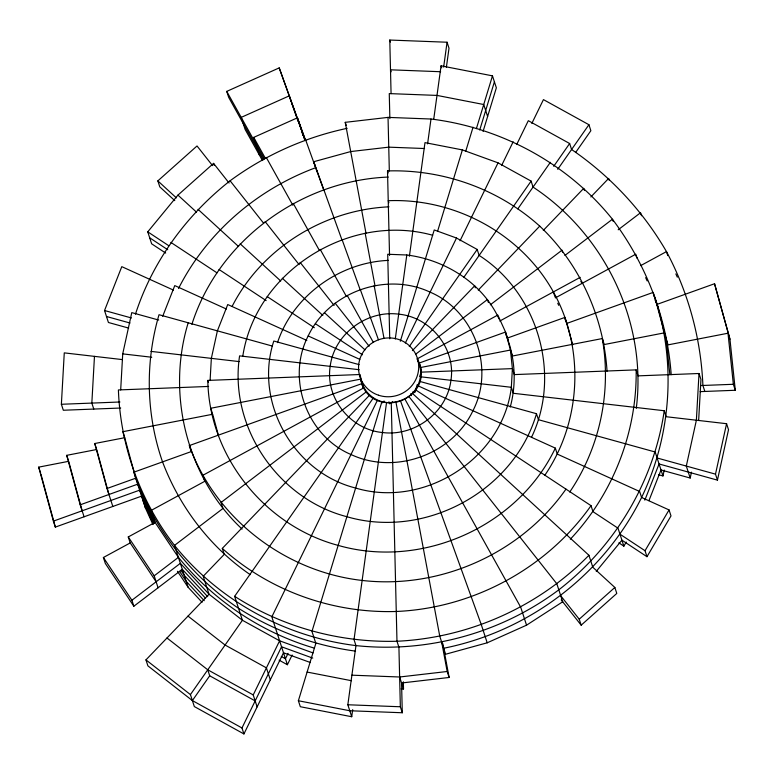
<?xml version="1.0" encoding="UTF-8"?>
<svg xmlns="http://www.w3.org/2000/svg" width="774" height="774" viewBox="0 0 774 774"><rect width="100%" height="100%" fill="white"/><g stroke="black" fill="none" stroke-linecap="round" stroke-linejoin="round"><path stroke-width="1.16" d="M120.715 408.024L63.323 410.249L61.378 404.27L64.271 352.876L122.34 359.591M94.467 356.369L91.835 403.09L93.78 409.069M120.686 389.912L122.718 353.882L131.773 312.609L158.718 320.068M272.39 346.075L159.018 314.708C144.98 362.754 146.083 414.583 162.54 461.885C179.713 507.193 210.122 547.218 250.196 574.637M210.093 380.556L211.35 358.372L217.388 330.856L227.74 304.54L306.833 340.434M418.018 385.8L555.326 448.117C517.777 526.765 421.782 569.354 338.161 545.389C264.95 525.923 209.009 456.496 207.819 380.411L360.103 374.51C363.741 423.233 438.935 402.451 417.37 358.768L497.817 315.066L505.538 332.046L508.46 341.024M420.601 367.002L419.305 363.016L505.538 332.046L510.443 350.042L512.388 368.618L514.333 374.597L636.151 369.875C637.089 432.182 613.018 493.841 570.332 539.207M636.267 408.411C647.209 322.477 605.104 234.58 533.054 187.085L531.109 181.106L498.04 162.84L462.378 149.904L424.984 142.629L409.398 256.233M636.151 369.875L638.095 375.864L699.009 373.503L696.377 420.214L686.306 466.064L690.195 478.032L661.006 469.963L648.931 500.662M698.661 420.214L700.954 379.483L699.009 373.503M386.497 402.925L354.018 639.614L355.963 645.593L347.836 704.766L351.725 716.734L300.322 706.72L298.377 700.741L315.84 643.388L311.961 631.42L381.824 402.006M395.272 339.012L406.805 254.985C445.311 259.745 482.773 283.313 499.104 319.062M427.587 143.877L430.992 119.022C501.523 127.671 567.884 163.711 612.437 219.236C646.184 264.079 667.285 318.646 671.193 374.713M351.725 716.734L352.702 709.642M433.75 119.09L441.054 65.829L492.467 75.852L496.357 87.82L483.073 131.406M443.657 67.086L447.062 42.231L389.786 40.045L391.073 93.635M446.404 67.154L449.007 48.211L447.062 42.231M188.208 322.777C166.168 394.663 187.018 477.529 242.088 529.077M242.804 356.127C255.759 270.803 350.148 212.202 432.666 235.257M510.25 407.037C516.684 383.372 515.174 357.588 506.041 334.852M421.017 372.159L512.388 368.618L511.333 387.3L513.278 393.279L664.237 410.742C653.991 481.351 615.156 546.27 558.809 589.827C501.146 633.045 427.616 653.314 355.963 645.593C285.432 636.944 219.071 600.914 174.518 545.389C140.181 500.875 120.396 446.124 118.403 389.941L208.593 386.439M443.666 648.254C528.381 631.4 603.275 575.072 641.588 497.469C672.074 433.885 676.66 358.981 653.159 292.408L566.916 323.377L564.507 318.066M658.461 474.704L662.95 475.942L664.247 470.05M690.195 478.032L691.482 472.159M644.829 500.168L659.061 463.974L717.44 480.132L715.495 474.143L726.573 423.707L666.182 416.722L664.237 410.742M717.44 480.132L728.518 429.686L726.573 423.707M400.342 341.218L434.233 229.955L456.515 238.034L477.19 249.451L479.135 255.43C537.804 292.92 561.74 374.316 531.535 437.252M437.571 231.349L462.378 149.904M465.716 151.307L473.049 127.217M476.397 128.61L492.467 75.852M479.735 130.003L494.412 81.831M417.292 384.504L414.845 392.524L412.513 392.07M419.74 376.474L421.482 370.736M128.629 328.079L108.428 322.487L104.538 310.519L121.789 266.653L173.415 290.086M135.45 314.205C152.517 261.302 186.524 215.027 230.091 180.777C264.94 155.148 304.859 137.298 347.178 128.329M162.685 316.305L174.769 285.596L226.395 309.029M191.875 324.374C218.471 240.569 300.902 180.419 388.267 177.062M277.489 342.621C293.017 295.784 339.476 262.444 388.461 260.383M308.178 335.945C286.08 378.631 306.775 435.743 350.98 454.512C394.963 475.217 452.229 454.725 472.943 410.723C495.041 368.037 474.346 310.925 430.131 292.156C386.158 271.451 328.892 291.943 308.178 335.945L359.804 359.378M419.75 381.408L536.488 413.713C513.859 491.664 424.462 539.439 346.887 516.713C277.779 498.862 228.765 426.784 239.592 355.876L359.204 369.711M377.364 400.39L271.829 616.868L287.386 664.74L292.137 654.998M405.334 343.027L456.515 238.034M460.046 240.772L498.04 162.84M501.571 165.578L513.172 141.768M516.703 144.506L528.313 120.686L569.645 143.519L571.589 149.498C610.396 176.095 642.865 210.896 666.472 251.608C688.521 292.93 700.954 338.673 702.898 385.471L704.843 391.451M257.113 706.894L253.224 694.926L279.608 640.804L313.044 652.927M531.835 123.424L543.445 99.614L588.917 124.72L590.862 130.709L575.614 152.507M310.248 662.476L283.497 652.772L243.926 733.955L241.981 727.966L281.552 646.793L312.764 658.103M288.083 653.343L285.442 658.761L281.31 656.478M178.513 288.518C206.755 232.577 257.094 189.388 315.676 167.706L313.731 161.727L350.699 151.559L388.751 147.157L424.549 148.521M232.094 306.446C261.699 248.251 324.025 209.706 388.983 206.832M544.654 475.517C581.409 422.062 584.999 348.61 553.381 291.924C520.97 233.545 454.628 197.96 388.229 200.708L388.877 202.701M569.712 492.061C599.966 447.536 611.663 391.528 602.288 338.557L512.388 356.03L510.443 350.042L420.534 367.515M618.852 542.845L623.863 546.154L626.263 542.071M669.055 509.931L671 515.919L646.977 556.709L645.032 550.73L669.055 509.931L641.588 497.469L639.643 491.49L557.27 454.096L555.326 448.117M279.608 640.804L242.407 620.264L234.638 596.328L373.232 398.107M409.272 346.578L477.19 249.451M463.887 277.237L531.109 181.106M517.806 208.893L550.372 162.308M553.71 166.313L569.645 143.519M243.926 733.955L194.322 706.556L190.433 694.588L242.407 620.264L209.048 594.229L180.352 563.337L131.909 600.247L133.854 606.226L182.296 569.325L207.713 596.677M557.725 169.322L588.917 124.72M369.527 395.214L222.302 548.408L224.247 554.387L203.214 576.272L209.048 594.229L145.957 659.874L147.902 665.863L192.378 700.576L209.706 675.799L207.761 669.81L166.99 637.989M165.675 253.069L151.636 243.81L147.757 231.842L177.943 195.116L213.556 163.372L229.075 183.022M382.569 402.828L384.078 400.99M565.968 489.129C520.892 553.536 440.154 589.449 362.135 580.442C285.325 571.812 215.588 518.657 189.34 445.582L361.816 383.652L363.112 387.648M415.619 389.873L591.026 505.674C546.696 568.493 472.991 608.209 396.259 611.479C332.888 613.492 269.449 590.978 222.302 548.408M596.261 571.386L621.919 540.175L646.977 556.709M412.397 350.612L474.685 285.799L475.333 287.793M478.255 290.095L539.73 226.134C579.533 263.605 603.643 316.769 607.039 371.239M543.29 230.429L583.731 188.343L584.38 190.346M590.862 196.944L608.654 178.426L609.302 180.429M174.779 200.621L159.792 186.873L157.848 180.884L197.022 145.967L212.54 165.617M412.6 393.55L588.917 555.268C538.578 606.826 468.928 637.902 396.975 641.249C339.815 642.807 282.771 627.288 234.638 596.328M614.846 587.456L616.791 593.435L581.177 625.179L579.233 619.2L614.846 587.456L592.807 567.236L588.917 555.268M366.344 391.789L221.016 502.5L222.96 508.479L174.518 545.389L188.13 587.273L202.072 602.278M415.715 354.173L487.446 299.528L488.413 302.518M490.319 304.801L562.05 250.157L562.698 252.15M564.923 255.43L612.437 219.236L613.085 221.229M158.07 587.776L154.19 575.808L178.407 557.357C213.45 600.411 261.109 632.561 314.447 648.157M618.184 229.781L640.543 212.744L641.52 215.743M392.592 401.851L389.583 403.796L388.935 401.803M396.027 402.548L439.777 636.286L445.611 654.243L487.194 642.807L526.552 625.179L562.698 601.795L556.864 583.838L409.04 396.723M363.751 387.9L202.865 475.294L204.81 481.283L151.182 510.414L155.071 522.382L178.407 557.357M499.752 321.055L580.2 277.353M555.326 297.903L635.764 254.211L637.06 258.197M156.125 581.787L130.206 542.932L128.261 536.943L155.071 522.382L137.685 484.176L80.196 504.822L84.085 516.79M133.854 606.226L105.341 563.482L103.397 557.493L130.206 542.932M640.688 265.617L666.472 251.608L667.769 255.594M263.392 159.754L228.688 97.379L226.743 91.39L279.211 67.889L305.043 139.436M259.551 155.342L253.717 137.385L297.448 117.803L305.517 140.162M507.483 338.035L564.981 317.388L572.741 344.74M112.83 506.467L106.996 488.51L135.74 478.197C155.516 531.012 191.846 576.707 238.518 608.296C274.044 630.733 313.886 645.593 355.566 651.128M153.997 523.437L141.574 496.144L55.341 527.104L53.396 521.125L139.63 490.165L154.539 522.905M700.16 391.634L735.3 390.27L729.95 339.206L714.537 283.739L657.049 304.376L655.056 300.012M106.996 488.51L94.747 443.521L124.72 437.707L135.74 478.197M80.196 504.822L66.728 455.335L96.692 449.51L108.941 494.499M53.396 521.125L38.7 467.138L68.673 461.314L82.141 510.801M366.015 233.371L345.233 122.34L388.035 117.387L430.992 119.022M351.899 675.18L399.636 676.998L447.188 671.493L449.133 677.473L401.571 682.987L402.287 712.757L349.78 710.755L298.377 700.741M61.378 404.27L119.941 401.996M700.557 385.558L733.355 384.291L735.3 390.27M440.619 71.73L390.502 69.815L391.151 71.808M389.545 255.478L387.513 170.938C442.97 169.187 498.475 188.885 539.73 226.134M406.805 254.985L387.706 254.259L389.738 338.799M401.135 688.879L403.515 688.966L403.351 681.826M347.836 704.766L400.342 706.768L402.287 712.757M420.756 376.822L511.333 387.3C502.839 458.788 424.094 508.605 355.624 488.036C293.598 472.527 253.698 402.025 273.812 341.024L359.126 364.631M150.959 351.386L239.214 361.593M122.718 353.882L151.743 357.24M307.114 672.064L351.502 680.714M657.116 457.995L715.495 474.143M104.538 310.519L131.474 317.979M106.483 316.498L130.051 323.029M279.124 660.174L287.386 664.74M207.761 669.81L253.224 694.926M209.706 675.799L255.168 700.905M192.378 700.576L241.981 727.966M315.386 323.706L362.493 354.802M267.214 296.606L314.321 327.702M219.042 269.497L266.15 300.602M619.974 534.186L645.032 550.73M170.87 242.397L216.972 272.835M147.757 231.842L168.8 245.735M149.701 237.821L167.735 249.731M188.014 616.104L225.089 645.042L266.42 667.865L270.31 679.833M145.957 659.874L190.433 694.588M324.441 312.686L364.989 349.887M282.307 278.243L322.855 315.434M240.172 243.8L280.72 280.991M198.038 209.348L238.585 246.548M177.943 195.116L196.451 212.095M157.848 180.884L176.356 197.863M205.555 598.254L184.241 575.305L180.903 570.312M204.22 600.701L186.186 581.293L179.52 571.299M335.123 303.166L369.121 346.201M300.109 262.367L334.116 305.411M265.105 221.577L299.103 264.611M560.753 595.806L579.233 619.2M230.091 180.777L263.353 222.883M561.218 599.918L581.177 625.179M580.848 281.397L582.145 283.342M177.459 571.289L188.13 587.273M128.261 536.943L154.19 575.808M103.397 557.493L131.909 600.247M347.178 295.368L373.203 342.147M405.025 399.326L520.718 607.232L526.552 625.179M320.194 249.373L346.23 296.152M293.22 203.388L319.246 250.166M266.237 157.393L292.843 205.207M253.717 137.385L265.288 158.177M226.743 91.39L264.34 158.96M262.444 160.537L245.087 129.355L241.198 117.387L289.302 95.841L291.247 101.82M675.847 273.919L677.327 277.189M645.661 277.653L647.151 280.933M653.614 295.117L655.104 298.396L666.124 338.886L669.878 374.693M557.744 303.214L558.712 305.333M419.315 364.748L420.282 366.876M153.455 523.959L143.519 502.132L141.632 495.186M189.34 445.582L191.284 451.571L133.796 472.208L145.464 508.112L152.913 524.482M360.297 289.495L378.457 339.796M400.651 401.28L481.36 624.86L487.194 642.807M342.06 239.582L360.22 289.892M313.731 161.727L341.982 239.979M305.595 139.765L323.755 190.065M304.966 139.833L279.211 67.889M298.029 121.218L291.566 102.816M302.063 132.402L303.282 135.75L302.305 132.76M303.679 136.872L304.888 140.22M729.95 339.206L714.537 283.739M657.368 305.372L658.016 307.375M662.95 475.942L655.181 452.006L538.433 419.702L536.488 413.713M602.288 338.557L604.233 344.546L664.179 332.897L668.068 344.865L728.005 333.226L733.355 384.291M553.381 291.924L555.006 296.906M487.62 116.487L483.731 104.519L437 95.415L389.264 93.596L389.864 118.606M623.863 546.154L618.029 528.207L592.971 511.662L591.026 505.674M441.054 65.829L441.702 67.831M389.786 40.045L390.435 42.038M387.513 170.938L388.161 172.931M345.233 122.34L346.21 125.34M420.853 368.511L421.501 370.504M418.018 360.761L418.995 363.751M410.82 393.608L411.468 395.611M316.324 169.709L316.972 171.702M297.448 117.803L301.338 129.771M363.151 387.387L360.587 379.154L210.741 408.266L212.366 413.258M399.636 676.998L403.515 688.966M213.556 163.372L214.205 165.365M207.819 380.411L208.467 382.404M124.72 437.707L122.776 431.718L212.686 414.254L218.5 435.617M94.747 443.521L96.373 448.514M66.728 455.335L68.344 460.317M38.7 467.138L40.645 473.117M142.629 497.701L145.464 508.112M40.954 474.269L55.341 527.104M442.786 643.581L449.133 677.473M365.164 233.235L375.003 285.819M441.722 642.275L447.188 671.493M374.152 285.683L384.001 338.277M362.174 381.659L362.532 385.142M388.035 117.387L389.322 170.967M400.342 706.768L398.92 647.238L396.975 641.249L391.276 403.099M417.041 358.942A30.167 29.344 -18 0 1 401.077 400.729A30.167 29.344 -18 0 1 361.197 380.208M360.955 379.086A30.167 29.344 -18 0 1 360.626 376.803M390.764 403.389A30.167 29.344 -18 0 1 392.747 402.103M330.179 366.354C325.119 398.146 350.622 429.618 382.443 432.511C414.409 436.739 446.956 412.552 450.942 380.315C456.002 348.523 430.499 317.05 398.678 314.157C366.712 309.929 334.165 334.116 330.179 366.354M378.496 395.214A30.167 29.344 -18 0 0 418.221 361.603A30.167 29.344 -18 0 0 369.14 345.233A30.167 29.344 -18 0 0 378.496 395.214"/></g></svg>
